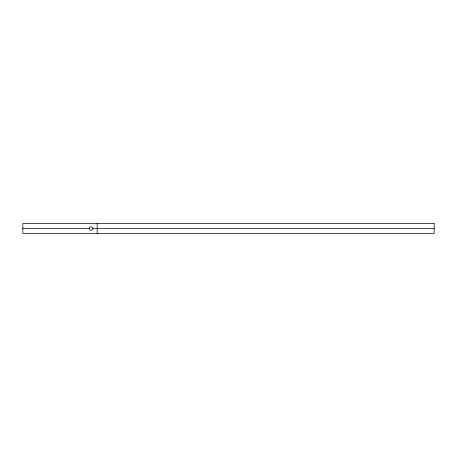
<?xml version="1.0" encoding="UTF-8"?>
<svg xmlns="http://www.w3.org/2000/svg" width="457" height="457" viewBox="0 0 457 457"><rect width="100%" height="100%" fill="white"/><g stroke="black" fill="none" stroke-linecap="round" stroke-linejoin="round"><path stroke-width="0.69" d="M22.85 228.5L89.252 228.5M92.72 228.5A1.737 1.737 0 0 0 90.12 226.998A1.737 1.737 0 0 0 90.12 230.002A1.737 1.737 0 0 0 92.72 228.5L434.15 228.5M97.181 223.547L97.181 233.453M434.15 223.547L22.85 223.547L22.85 233.453L434.15 233.453L434.15 223.547"/></g></svg>
